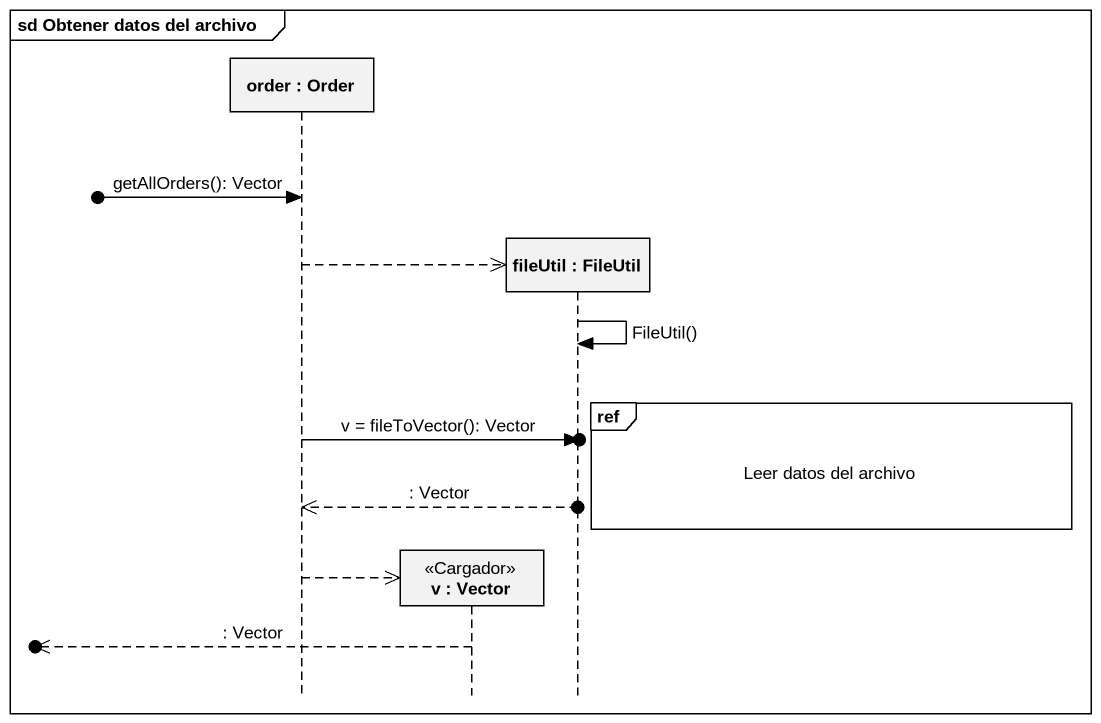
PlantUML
@startuml
mainframe sd Obtener datos del archivo
hide footbox
participant "order : Order" as order
participant "v : Vector" as v <<Cargador>>
participant "fileUtil : FileUtil" as fileUtil

[o-> order : getAllOrders(): Vector
order -->> fileUtil **
fileUtil -> fileUtil : FileUtil()
ref over fileUtil : Leer datos del archivo
order ->o] : v = fileToVector(): Vector
order <<--o] : : Vector
order -->> v **
[o<<-- v : : Vector
@enduml
